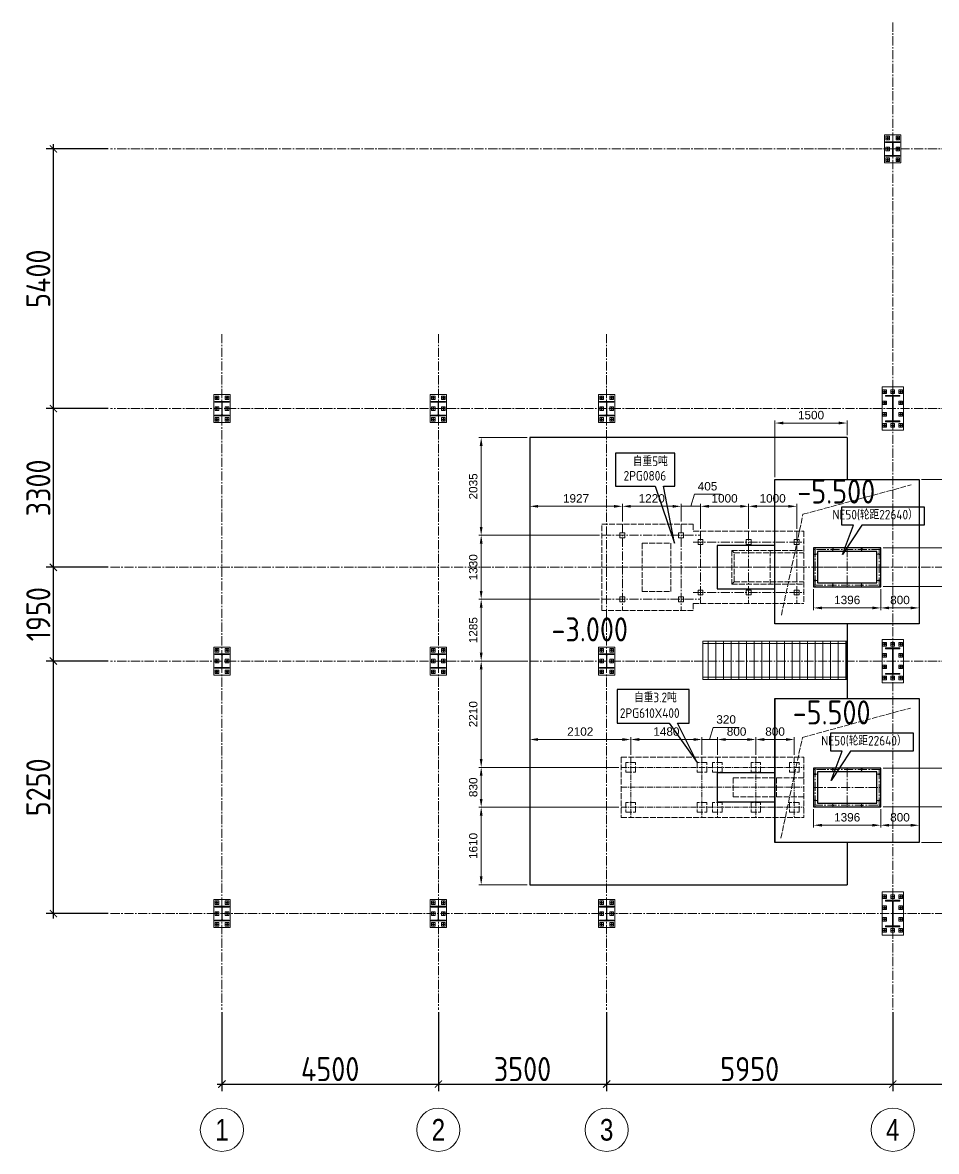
# Model space of a CAD drawing. Header units: millimetres. Extents: x 163705 to 1616509, y 81827 to 302547.
# Drawn here: x 453890 to 472895, y 241216 to 264690 of the extents above; entities that cross this region are included whole.
import ezdxf
from ezdxf.enums import TextEntityAlignment as Align

# ---------------------------------------------------------------- set-up
doc = ezdxf.new("R2010")
doc.units = ezdxf.units.MM
doc.header["$LTSCALE"] = 10
for name, pattern in [('ACAD_ISO02W100', [15, 12, -3]), ('CENTER2', [28.575, 19.05, -3.175, 3.175, -3.175]), ('点画线', [18, 12, -2, 2, -2])]:
    doc.linetypes.add(name, pattern=pattern)
for name, color, linetype, lineweight in [('1-中心线', 1, 'CENTER2', 0), ('1-护栏', 4, 'Continuous', 18), ('1-文本', 4, 'Continuous', 0), ('1-标注', 3, 'Continuous', 0), ('1-虚线', 8, 'ACAD_ISO02W100', 0), ('1-设备轮廓', 2, 'Continuous', 18), ('1-钢构', 6, 'Continuous', 0), ('中心线层', 1, '点画线', 18)]:
    doc.layers.add(name, color=color, linetype=linetype, lineweight=lineweight)
doc.styles.add('ARIAL', font='arial.ttf', dxfattribs={"width": 0.7})
doc.styles.add('HZ', font='gbenor.shx', dxfattribs={"bigfont": 'gbcbig.shx'})
doc.styles.get("Standard").update_dxf_attribs({"font": 'arial.ttf'})
doc.dimstyles.new('100$0', dxfattribs={"dimscale": 100, "dimtxt": 5, "dimasz": 1.5, "dimexe": 1.5, "dimexo": 0.5, "dimtad": 1, "dimdec": 0, "dimdsep": 46, "dimtxsty": 'HZ', "dimblk": 'ARCHTICK', "dimcen": 2.5, "dimdle": 1, "dimclrd": 256, "dimclre": 256, "dimadec": 0, "dimazin": 0, "dimtfac": 1, "dimtdec": 0, "dimtmove": 0, "dimatfit": 3, "dimfxl": 0, "dimarcsym": 0})
doc.dimstyles.new('AM_GB50$0', dxfattribs={"dimscale": 50, "dimtxt": 3.5, "dimasz": 3.5, "dimexe": 1, "dimexo": 1, "dimgap": 1.5, "dimtad": 1, "dimdsep": 46, "dimtxsty": 'Standard', "dimcen": 0, "dimclrd": 256, "dimclre": 256, "dimclrt": 2, "dimadec": 0, "dimazin": 2, "dimtp": 0.1, "dimtm": 0.1, "dimtfac": 0.71, "dimtdec": 3, "dimtmove": 0, "dimatfit": 3, "dimfxl": 0, "dimlwd": -1, "dimlwe": -1, "dimarcsym": 0})

# ---------------------------------------------------------------- blocks, each defined once
blk = doc.blocks.new('G$CFEC4C302')
for p, q in [((14, 800), (95, 800)), ((55, 760), (55, 840)), ((70, 707), (70, 725)), ((70, 725), (220, 725)), ((202, 707), (70, 707)), ((179, 800), (260, 800)), ((220, 760), (220, 840)), ((220, 728), (220, 172)), ((370, 725), (220, 725)), ((239, 707), (370, 707)), ((344, 800), (425, 800)), ((370, 707), (370, 725)), ((385, 760), (385, 840)), ((14, 570), (95, 570)), ((55, 530), (55, 610)), ((215, 206), (215, 694)), ((226, 206), (226, 694)), ((344, 570), (425, 570)), ((385, 530), (385, 610)), ((14, 330), (95, 330)), ((55, 290), (55, 370)), ((344, 330), (425, 330)), ((385, 290), (385, 370)), ((14, 100), (95, 100)), ((55, 60), (55, 140)), ((70, 175), (70, 193)), ((70, 193), (202, 193)), ((220, 175), (70, 175)), ((179, 100), (260, 100)), ((220, 175), (370, 175)), ((220, 60), (220, 140)), ((370, 193), (239, 193)), ((344, 100), (425, 100)), ((370, 175), (370, 193)), ((385, 60), (385, 140))]:
    blk.add_line(p, q)
for points in [[(0, 0), (0, 900), (440, 900), (440, 0)], [(17, 762), (17, 838), (92, 838), (92, 762)], [(182, 762), (182, 838), (257, 838), (257, 762)], [(347, 762), (347, 838), (422, 838), (422, 762)], [(17, 532), (17, 608), (92, 608), (92, 532)], [(347, 532), (347, 608), (422, 608), (422, 532)], [(17, 292), (17, 368), (92, 368), (92, 292)], [(347, 292), (347, 368), (422, 368), (422, 292)], [(17, 62), (17, 138), (92, 138), (92, 62)], [(182, 62), (182, 138), (257, 138), (257, 62)], [(347, 62), (347, 138), (422, 138), (422, 62)]]:
    blk.add_lwpolyline(points, close=True)
for centre in [(55, 800), (220, 800), (385, 800), (55, 570), (385, 570), (55, 330), (385, 330), (55, 100), (220, 100), (385, 100)]:
    blk.add_circle(centre, 18)
for centre, start, end in [((202, 694), 0, 90), ((239, 694), 90, 180), ((202, 206), 270, 0), ((239, 206), 180, 270)]:
    blk.add_arc(centre, 13, start, end)
blk.add_text('HC_SUPERPART', height=0.001).set_placement((220, 175))
blk = doc.blocks.new('_ArchTick')
at = {"const_width": 0.15}
blk.add_lwpolyline([(-0.5, -0.5), (0.5, 0.5)], dxfattribs=at)
blk = doc.blocks.new('*D951')
at = {"layer": '1-标注', "lineweight": -2, "transparency": 16777216}
for p, q in [((458037, 244113), (458037, 242466)), ((462537, 244113), (462537, 242466)), ((457937, 242616), (462637, 242616))]:
    blk.add_line(p, q, dxfattribs=at)
at = {"layer": 'Defpoints', "color": 0, "transparency": 16777216}
for p in [(458037, 244163), (462537, 244163), (462537, 242616)]:
    blk.add_point(p, dxfattribs=at)
at = {"layer": '1-标注', "lineweight": -2, "transparency": 16777216, "xscale": 150, "yscale": 150, "zscale": 150, "rotation": 180}
blk.add_blockref('_ArchTick', (458037, 242616), dxfattribs=at)
at = {"layer": '1-标注', "lineweight": -2, "transparency": 16777216, "xscale": 150, "yscale": 150, "zscale": 150}
blk.add_blockref('_ArchTick', (462537, 242616), dxfattribs=at)
at = {"layer": '1-标注', "color": 0, "transparency": 16777216, "insert": (460287, 242928), "char_height": 500, "attachment_point": 5, "style": 'HZ'}
blk.add_mtext('4500', dxfattribs=at)
blk = doc.blocks.new('*D952')
at = {"layer": '1-标注', "lineweight": -2, "transparency": 16777216}
for p, q in [((462537, 244113), (462537, 242466)), ((466037, 244113), (466037, 242466)), ((462437, 242616), (466137, 242616))]:
    blk.add_line(p, q, dxfattribs=at)
at = {"layer": 'Defpoints', "color": 0, "transparency": 16777216}
for p in [(462537, 244163), (466037, 244163), (466037, 242616)]:
    blk.add_point(p, dxfattribs=at)
at = {"layer": '1-标注', "lineweight": -2, "transparency": 16777216, "xscale": 150, "yscale": 150, "zscale": 150, "rotation": 180}
blk.add_blockref('_ArchTick', (462537, 242616), dxfattribs=at)
at = {"layer": '1-标注', "lineweight": -2, "transparency": 16777216, "xscale": 150, "yscale": 150, "zscale": 150}
blk.add_blockref('_ArchTick', (466037, 242616), dxfattribs=at)
at = {"layer": '1-标注', "color": 0, "transparency": 16777216, "insert": (464287, 242928), "char_height": 500, "attachment_point": 5, "style": 'HZ'}
blk.add_mtext('3500', dxfattribs=at)
blk = doc.blocks.new('*D953')
at = {"layer": '1-标注', "lineweight": -2, "transparency": 16777216}
for p, q in [((466037, 244113), (466037, 242466)), ((471987, 244113), (471987, 242466)), ((465937, 242616), (472087, 242616))]:
    blk.add_line(p, q, dxfattribs=at)
at = {"layer": 'Defpoints', "color": 0, "transparency": 16777216}
for p in [(466037, 244163), (471987, 244163), (471987, 242616)]:
    blk.add_point(p, dxfattribs=at)
at = {"layer": '1-标注', "lineweight": -2, "transparency": 16777216, "xscale": 150, "yscale": 150, "zscale": 150, "rotation": 180}
blk.add_blockref('_ArchTick', (466037, 242616), dxfattribs=at)
at = {"layer": '1-标注', "lineweight": -2, "transparency": 16777216, "xscale": 150, "yscale": 150, "zscale": 150}
blk.add_blockref('_ArchTick', (471987, 242616), dxfattribs=at)
at = {"layer": '1-标注', "color": 0, "transparency": 16777216, "insert": (469012, 242928), "char_height": 500, "attachment_point": 5, "style": 'HZ'}
blk.add_mtext('5950', dxfattribs=at)
blk = doc.blocks.new('*D954')
at = {"layer": '1-标注', "lineweight": -2, "transparency": 16777216}
for p, q in [((471987, 244113), (471987, 242466)), ((478837, 244113), (478837, 242466)), ((471887, 242616), (478937, 242616))]:
    blk.add_line(p, q, dxfattribs=at)
at = {"layer": 'Defpoints', "color": 0, "transparency": 16777216}
for p in [(471987, 244163), (478837, 244163), (478837, 242616)]:
    blk.add_point(p, dxfattribs=at)
at = {"layer": '1-标注', "lineweight": -2, "transparency": 16777216, "xscale": 150, "yscale": 150, "zscale": 150, "rotation": 180}
blk.add_blockref('_ArchTick', (471987, 242616), dxfattribs=at)
at = {"layer": '1-标注', "lineweight": -2, "transparency": 16777216, "xscale": 150, "yscale": 150, "zscale": 150}
blk.add_blockref('_ArchTick', (478837, 242616), dxfattribs=at)
at = {"layer": '1-标注', "color": 0, "transparency": 16777216, "insert": (475412, 242928), "char_height": 500, "attachment_point": 5, "style": 'HZ'}
blk.add_mtext('6850', dxfattribs=at)
blk = doc.blocks.new('*D965')
at = {"layer": '1-标注', "lineweight": -2, "transparency": 16777216}
for p, q in [((455671, 251413), (454381, 251413)), ((454531, 246063), (454531, 251513)), ((455671, 246163), (454381, 246163))]:
    blk.add_line(p, q, dxfattribs=at)
at = {"layer": 'Defpoints', "color": 0, "transparency": 16777216}
for p in [(454531, 251413), (455721, 251413), (455721, 246163)]:
    blk.add_point(p, dxfattribs=at)
at = {"layer": '1-标注', "lineweight": -2, "transparency": 16777216, "xscale": 150, "yscale": 150, "zscale": 150}
for p, rotation in [((454531, 251413), 90), ((454531, 246163), 270)]:
    blk.add_blockref('_ArchTick', p, dxfattribs=dict(at, rotation=rotation))
at = {"layer": '1-标注', "color": 0, "transparency": 16777216, "insert": (454218, 248788), "char_height": 500, "attachment_point": 5, "rotation": 90, "style": 'HZ'}
blk.add_mtext('5250', dxfattribs=at)
blk = doc.blocks.new('*D966')
at = {"layer": '1-标注', "lineweight": -2, "transparency": 16777216}
for p, q in [((455671, 253363), (454381, 253363)), ((454531, 251313), (454531, 253463)), ((455671, 251413), (454381, 251413))]:
    blk.add_line(p, q, dxfattribs=at)
at = {"layer": 'Defpoints', "color": 0, "transparency": 16777216}
for p in [(454531, 253363), (455721, 253363), (455721, 251413)]:
    blk.add_point(p, dxfattribs=at)
at = {"layer": '1-标注', "lineweight": -2, "transparency": 16777216, "xscale": 150, "yscale": 150, "zscale": 150}
for p, rotation in [((454531, 253363), 90), ((454531, 251413), 270)]:
    blk.add_blockref('_ArchTick', p, dxfattribs=dict(at, rotation=rotation))
at = {"layer": '1-标注', "color": 0, "transparency": 16777216, "insert": (454218, 252388), "char_height": 500, "attachment_point": 5, "rotation": 90, "style": 'HZ'}
blk.add_mtext('1950', dxfattribs=at)
blk = doc.blocks.new('*D967')
at = {"layer": '1-标注', "lineweight": -2, "transparency": 16777216}
for p, q in [((455671, 262063), (454381, 262063)), ((454531, 256563), (454531, 262163)), ((455671, 256663), (454381, 256663))]:
    blk.add_line(p, q, dxfattribs=at)
at = {"layer": 'Defpoints', "color": 0, "transparency": 16777216}
for p in [(454531, 262063), (455721, 262063), (455721, 256663)]:
    blk.add_point(p, dxfattribs=at)
at = {"layer": '1-标注', "lineweight": -2, "transparency": 16777216, "xscale": 150, "yscale": 150, "zscale": 150}
for p, rotation in [((454531, 262063), 90), ((454531, 256663), 270)]:
    blk.add_blockref('_ArchTick', p, dxfattribs=dict(at, rotation=rotation))
at = {"layer": '1-标注', "color": 0, "transparency": 16777216, "insert": (454218, 259363), "char_height": 500, "attachment_point": 5, "rotation": 90, "style": 'HZ'}
blk.add_mtext('5400', dxfattribs=at)
blk = doc.blocks.new('*D950')
at = {"layer": '1-标注', "lineweight": -2, "transparency": 16777216}
for p, q in [((455671, 256663), (454381, 256663)), ((454531, 253263), (454531, 256763)), ((455671, 253363), (454381, 253363))]:
    blk.add_line(p, q, dxfattribs=at)
at = {"layer": 'Defpoints', "color": 0, "transparency": 16777216}
for p in [(454531, 256663), (455721, 256663), (455721, 253363)]:
    blk.add_point(p, dxfattribs=at)
at = {"layer": '1-标注', "lineweight": -2, "transparency": 16777216, "xscale": 150, "yscale": 150, "zscale": 150}
for p, rotation in [((454531, 256663), 90), ((454531, 253363), 270)]:
    blk.add_blockref('_ArchTick', p, dxfattribs=dict(at, rotation=rotation))
at = {"layer": '1-标注', "color": 0, "transparency": 16777216, "insert": (454218, 255013), "char_height": 500, "attachment_point": 5, "rotation": 90, "style": 'HZ'}
blk.add_mtext('3300', dxfattribs=at)
blk = doc.blocks.new('G$CCDFBE48F')
for p, q in [((24, 515), (106, 515)), ((65, 474), (65, 556)), ((235, 515), (316, 515)), ((275, 474), (275, 556)), ((20, 425), (20, 440)), ((20, 440), (170, 440)), ((152, 425), (20, 425)), ((24, 290), (106, 290)), ((65, 250), (65, 330)), ((165, 168), (165, 412)), ((170, 443), (170, 137)), ((320, 440), (170, 440)), ((175, 168), (175, 412)), ((188, 425), (320, 425)), ((235, 290), (316, 290)), ((275, 250), (275, 330)), ((320, 425), (320, 440)), ((20, 140), (20, 155)), ((20, 155), (152, 155)), ((170, 140), (20, 140)), ((24, 65), (106, 65)), ((65, 24), (65, 106)), ((170, 140), (320, 140)), ((320, 155), (188, 155)), ((235, 65), (316, 65)), ((275, 24), (275, 106)), ((320, 140), (320, 155))]:
    blk.add_line(p, q)
for points in [[(0, 0), (0, 580), (340, 580), (340, 0)], [(28, 478), (28, 552), (102, 552), (102, 478)], [(238, 478), (238, 552), (313, 552), (313, 478)], [(28, 252), (28, 328), (102, 328), (102, 252)], [(238, 252), (238, 328), (313, 328), (313, 252)], [(28, 28), (28, 102), (102, 102), (102, 28)], [(238, 28), (238, 102), (313, 102), (313, 28)]]:
    blk.add_lwpolyline(points, close=True)
for centre in [(65, 515), (275, 515), (65, 290), (275, 290), (65, 65), (275, 65)]:
    blk.add_circle(centre, 18)
for centre, start, end in [((152, 412), 0, 90), ((188, 412), 90, 180), ((152, 168), 270, 0), ((188, 168), 180, 270)]:
    blk.add_arc(centre, 13, start, end)
blk.add_text('HC_SUPERPART', height=0.001).set_placement((170, 140))
blk = doc.blocks.new('*D974')
at = {"layer": '1-标注', "linetype": 'ByBlock', "transparency": 16777216}
for p, q in [((472587, 255188), (473519, 255188)), ((473469, 255013), (473469, 253941)), ((471785, 253766), (473519, 253766))]:
    blk.add_line(p, q, dxfattribs=at)
at = {"layer": '1-标注', "transparency": 16777216}
for points in [[(473439, 255013), (473498, 255013), (473469, 255188)], [(473439, 253941), (473498, 253941), (473469, 253766)]]:
    blk.add_solid(points, dxfattribs=at)
at = {"layer": 'Defpoints', "color": 0, "transparency": 16777216}
for p in [(472537, 255188), (471735, 253766), (473469, 253766)]:
    blk.add_point(p, dxfattribs=at)
at = {"layer": '1-标注', "color": 2, "transparency": 16777216, "insert": (473306, 254477), "char_height": 175, "attachment_point": 5, "rotation": 90}
blk.add_mtext('1422', dxfattribs=at)
blk = doc.blocks.new('*D975')
at = {"layer": '1-标注', "linetype": 'ByBlock', "transparency": 16777216}
for p, q in [((471737, 252910), (471737, 252468)), ((472537, 252912), (472537, 252468)), ((471912, 252518), (472362, 252518))]:
    blk.add_line(p, q, dxfattribs=at)
at = {"layer": '1-标注', "transparency": 16777216}
for points in [[(471912, 252547), (471912, 252489), (471737, 252518)], [(472362, 252547), (472362, 252489), (472537, 252518)]]:
    blk.add_solid(points, dxfattribs=at)
at = {"layer": 'Defpoints', "color": 0, "transparency": 16777216}
for p in [(471737, 252960), (472537, 252962), (472537, 252518)]:
    blk.add_point(p, dxfattribs=at)
at = {"layer": '1-标注', "color": 2, "transparency": 16777216, "insert": (472137, 252682), "char_height": 175, "attachment_point": 5}
blk.add_mtext('800', dxfattribs=at)
blk = doc.blocks.new('*D976')
at = {"layer": '1-标注', "linetype": 'ByBlock', "transparency": 16777216}
for p, q in [((469537, 255238), (469537, 256412)), ((469712, 256362), (470862, 256362)), ((471037, 256113), (471037, 256412))]:
    blk.add_line(p, q, dxfattribs=at)
at = {"layer": '1-标注', "transparency": 16777216}
for points in [[(469712, 256392), (469712, 256333), (469537, 256362)], [(470862, 256392), (470862, 256333), (471037, 256362)]]:
    blk.add_solid(points, dxfattribs=at)
at = {"layer": 'Defpoints', "color": 0, "transparency": 16777216}
for p in [(471037, 256362), (471037, 256063), (469537, 255188)]:
    blk.add_point(p, dxfattribs=at)
at = {"layer": '1-标注', "color": 2, "transparency": 16777216, "insert": (470287, 256527), "char_height": 175, "attachment_point": 5}
blk.add_mtext('1500', dxfattribs=at)
blk = doc.blocks.new('*D977')
at = {"layer": '1-标注', "linetype": 'ByBlock', "transparency": 16777216}
for p, q in [((464387, 256063), (463378, 256063)), ((463428, 255888), (463428, 254203)), ((465889, 254028), (463378, 254028))]:
    blk.add_line(p, q, dxfattribs=at)
at = {"layer": '1-标注', "transparency": 16777216}
for points in [[(463398, 255888), (463457, 255888), (463428, 256063)], [(463398, 254203), (463457, 254203), (463428, 254028)]]:
    blk.add_solid(points, dxfattribs=at)
at = {"layer": 'Defpoints', "color": 0, "transparency": 16777216}
for p in [(464437, 256063), (463428, 254028), (465939, 254028)]:
    blk.add_point(p, dxfattribs=at)
at = {"layer": '1-标注', "color": 2, "transparency": 16777216, "insert": (463263, 255045), "char_height": 175, "attachment_point": 5, "rotation": 90}
blk.add_mtext('2035', dxfattribs=at)
blk = doc.blocks.new('*D968')
at = {"layer": '1-标注', "linetype": 'ByBlock', "transparency": 16777216}
for p, q in [((471737, 248333), (471737, 247949)), ((472537, 248335), (472537, 247949)), ((471912, 247999), (472362, 247999))]:
    blk.add_line(p, q, dxfattribs=at)
at = {"layer": '1-标注', "transparency": 16777216}
for points in [[(471912, 248028), (471912, 247970), (471737, 247999)], [(472362, 248028), (472362, 247970), (472537, 247999)]]:
    blk.add_solid(points, dxfattribs=at)
at = {"layer": 'Defpoints', "color": 0, "transparency": 16777216}
for p in [(471737, 248383), (472537, 248385), (472537, 247999)]:
    blk.add_point(p, dxfattribs=at)
at = {"layer": '1-标注', "color": 2, "transparency": 16777216, "insert": (472137, 248163), "char_height": 175, "attachment_point": 5}
blk.add_mtext('800', dxfattribs=at)
blk = doc.blocks.new('*D973')
at = {"layer": '1-标注', "linetype": 'ByBlock', "transparency": 16777216}
for p, q in [((471787, 248383), (473519, 248383)), ((473469, 248208), (473469, 247813)), ((472587, 247638), (473519, 247638))]:
    blk.add_line(p, q, dxfattribs=at)
at = {"layer": '1-标注', "transparency": 16777216}
for points in [[(473439, 248208), (473498, 248208), (473469, 248383)], [(473439, 247813), (473498, 247813), (473469, 247638)]]:
    blk.add_solid(points, dxfattribs=at)
at = {"layer": 'Defpoints', "color": 0, "transparency": 16777216}
for p in [(471737, 248383), (472537, 247638), (473469, 247638)]:
    blk.add_point(p, dxfattribs=at)
at = {"layer": '1-标注', "color": 2, "transparency": 16777216, "insert": (473305, 248010), "char_height": 175, "attachment_point": 5, "rotation": 90}
blk.add_mtext('745', dxfattribs=at)
blk = doc.blocks.new('*U487')
at = {"layer": '1-护栏'}
h = blk.add_hatch(dxfattribs=at)
h.set_pattern_fill('ANSI31', color=256, scale=50, angle=315)
h.set_pattern_definition([(0, (-900, 161.77), (4e-14, 158.75), [])])
h.paths.add_polyline_path([(800, 0), (0, 0), (0, 3000), (800, 3000)])
for p, q in [((50, 3000), (50, 0)), ((750, 3000), (750, 0))]:
    blk.add_line(p, q, dxfattribs=at)
at = {"layer": '1-钢构'}
blk.add_lwpolyline([(800, 0), (0, 0), (0, 3000), (800, 3000)], close=True, dxfattribs=at)
blk = doc.blocks.new('2PG800X600基础图')
for p, q in [((0, 0), (0, 1800)), ((0, 1800), (1900, 1800)), ((1900, 1800), (1900, 1650)), ((1900, 1650), (4200, 1650)), ((4200, 1650), (4200, 150)), ((835, 1400), (835, 400)), ((835, 1400), (1435, 1400)), ((1435, 1400), (1435, 400)), ((2700, 1250), (2700, 550)), ((2700, 1250), (4200, 1250)), ((2700, 1250), (2750, 1200)), ((2750, 1200), (4200, 1200)), ((2750, 600), (2750, 1200)), ((3500, 1250), (3500, 550)), ((2700, 550), (2750, 600)), ((2700, 550), (4200, 550)), ((2750, 600), (4200, 600)), ((835, 400), (1435, 400)), ((1900, 0), (0, 0)), ((1900, 150), (1900, 0)), ((1900, 150), (4200, 150))]:
    blk.add_line(p, q)
for points in [[(375, 1515), (475, 1515), (475, 1615), (375, 1615)], [(1595, 1515), (1695, 1515), (1695, 1615), (1595, 1615)], [(2000, 1375), (2100, 1375), (2100, 1475), (2000, 1475)], [(3000, 1375), (3100, 1375), (3100, 1475), (3000, 1475)], [(4000, 1375), (4100, 1375), (4100, 1475), (4000, 1475)], [(375, 185), (475, 185), (475, 285), (375, 285)], [(1595, 185), (1695, 185), (1695, 285), (1595, 285)], [(2000, 325), (2100, 325), (2100, 425), (2000, 425)], [(3000, 325), (3100, 325), (3100, 425), (3000, 425)], [(4000, 325), (4100, 325), (4100, 425), (4000, 425)]]:
    blk.add_lwpolyline(points, close=True)
at = {"layer": '1-中心线'}
for p, q in [((425, 1800), (425, 0)), ((1645, 1800), (1645, 0)), ((2050, 1650), (2050, 150)), ((3050, 1650), (3050, 150)), ((4050, 1650), (4050, 150)), ((0, 1565), (2050, 1565)), ((1900, 1425), (4200, 1425)), ((0, 900), (4200, 900)), ((0, 235), (2050, 235)), ((1900, 375), (4200, 375))]:
    blk.add_line(p, q, dxfattribs=at)
blk = doc.blocks.new('2PG610X400基础图')
for p, q in [((0, 1250), (3800, 1250)), ((0, 1250), (0, 0)), ((3800, 1250), (3800, 0)), ((0, 0), (3800, 0))]:
    blk.add_line(p, q)
at = {"color": 7}
for p, q in [((2330, 825), (2330, 425)), ((2330, 825), (3800, 825)), ((3230, 825), (3230, 425)), ((2330, 425), (3800, 425))]:
    blk.add_line(p, q, dxfattribs=at)
for points in [[(100, 940), (300, 940), (300, 1140), (100, 1140)], [(1580, 940), (1780, 940), (1780, 1140), (1580, 1140)], [(1900, 940), (2100, 940), (2100, 1140), (1900, 1140)], [(2700, 940), (2900, 940), (2900, 1140), (2700, 1140)], [(3500, 940), (3700, 940), (3700, 1140), (3500, 1140)], [(100, 110), (300, 110), (300, 310), (100, 310)], [(1580, 110), (1780, 110), (1780, 310), (1580, 310)], [(1900, 110), (2100, 110), (2100, 310), (1900, 310)], [(2700, 110), (2900, 110), (2900, 310), (2700, 310)], [(3500, 110), (3700, 110), (3700, 310), (3500, 310)]]:
    blk.add_lwpolyline(points, close=True)
at = {"layer": '中心线层'}
for p, q in [((200, 1250), (200, 0)), ((1680, 1250), (1680, 0)), ((2000, 1250), (2000, 0)), ((2800, 1250), (2800, 0)), ((3600, 1250), (3600, 0)), ((0, 1040), (3800, 1040)), ((0, 625), (3800, 625)), ((0, 210), (3800, 210))]:
    blk.add_line(p, q, dxfattribs=at)
blk = doc.blocks.new('*D1031')
at = {"layer": '1-标注', "linetype": 'ByBlock', "transparency": 16777216}
for p, q in [((465889, 254028), (463378, 254028)), ((463428, 253853), (463428, 252873)), ((465889, 252698), (463378, 252698))]:
    blk.add_line(p, q, dxfattribs=at)
at = {"layer": '1-标注', "transparency": 16777216}
for points in [[(463398, 253853), (463457, 253853), (463428, 254028)], [(463398, 252873), (463457, 252873), (463428, 252698)]]:
    blk.add_solid(points, dxfattribs=at)
at = {"layer": 'Defpoints', "color": 0, "transparency": 16777216}
for p in [(465939, 254028), (463428, 252698), (465939, 252698)]:
    blk.add_point(p, dxfattribs=at)
at = {"layer": '1-标注', "color": 2, "transparency": 16777216, "insert": (463263, 253363), "char_height": 175, "attachment_point": 5, "rotation": 90}
blk.add_mtext('1330', dxfattribs=at)
blk = doc.blocks.new('*D1032')
at = {"layer": '1-标注', "linetype": 'ByBlock', "transparency": 16777216}
for p, q in [((465889, 252698), (463378, 252698)), ((463428, 252523), (463428, 251588)), ((464387, 251413), (463378, 251413))]:
    blk.add_line(p, q, dxfattribs=at)
at = {"layer": '1-标注', "transparency": 16777216}
for points in [[(463398, 252523), (463457, 252523), (463428, 252698)], [(463398, 251588), (463457, 251588), (463428, 251413)]]:
    blk.add_solid(points, dxfattribs=at)
at = {"layer": 'Defpoints', "color": 0, "transparency": 16777216}
for p in [(465939, 252698), (463428, 251413), (464437, 251413)]:
    blk.add_point(p, dxfattribs=at)
at = {"layer": '1-标注', "color": 2, "transparency": 16777216, "insert": (463263, 252055), "char_height": 175, "attachment_point": 5, "rotation": 90}
blk.add_mtext('1285', dxfattribs=at)
blk = doc.blocks.new('*D1033')
at = {"layer": '1-标注', "linetype": 'ByBlock', "transparency": 16777216}
for p, q in [((464387, 251413), (463378, 251413)), ((463428, 251238), (463428, 249378)), ((466289, 249203), (463378, 249203))]:
    blk.add_line(p, q, dxfattribs=at)
at = {"layer": '1-标注', "transparency": 16777216}
for points in [[(463398, 251238), (463457, 251238), (463428, 251413)], [(463398, 249378), (463457, 249378), (463428, 249203)]]:
    blk.add_solid(points, dxfattribs=at)
at = {"layer": 'Defpoints', "color": 0, "transparency": 16777216}
for p in [(464437, 251413), (463428, 249203), (466339, 249203)]:
    blk.add_point(p, dxfattribs=at)
at = {"layer": '1-标注', "color": 2, "transparency": 16777216, "insert": (463263, 250308), "char_height": 175, "attachment_point": 5, "rotation": 90}
blk.add_mtext('2210', dxfattribs=at)
blk = doc.blocks.new('*D1034')
at = {"layer": '1-标注', "linetype": 'ByBlock', "transparency": 16777216}
for p, q in [((466289, 249203), (463378, 249203)), ((463428, 249028), (463428, 248548)), ((466289, 248373), (463378, 248373))]:
    blk.add_line(p, q, dxfattribs=at)
at = {"layer": '1-标注', "transparency": 16777216}
for points in [[(463398, 249028), (463457, 249028), (463428, 249203)], [(463398, 248548), (463457, 248548), (463428, 248373)]]:
    blk.add_solid(points, dxfattribs=at)
at = {"layer": 'Defpoints', "color": 0, "transparency": 16777216}
for p in [(466339, 249203), (463428, 248373), (466339, 248373)]:
    blk.add_point(p, dxfattribs=at)
at = {"layer": '1-标注', "color": 2, "transparency": 16777216, "insert": (463263, 248788), "char_height": 175, "attachment_point": 5, "rotation": 90}
blk.add_mtext('830', dxfattribs=at)
blk = doc.blocks.new('*D1035')
at = {"layer": '1-标注', "linetype": 'ByBlock', "transparency": 16777216}
for p, q in [((466289, 248373), (463378, 248373)), ((463428, 248198), (463428, 246938)), ((464387, 246763), (463378, 246763))]:
    blk.add_line(p, q, dxfattribs=at)
at = {"layer": '1-标注', "transparency": 16777216}
for points in [[(463398, 248198), (463457, 248198), (463428, 248373)], [(463398, 246938), (463457, 246938), (463428, 246763)]]:
    blk.add_solid(points, dxfattribs=at)
at = {"layer": 'Defpoints', "color": 0, "transparency": 16777216}
for p in [(466339, 248373), (463428, 246763), (464437, 246763)]:
    blk.add_point(p, dxfattribs=at)
at = {"layer": '1-标注', "color": 2, "transparency": 16777216, "insert": (463263, 247568), "char_height": 175, "attachment_point": 5, "rotation": 90}
blk.add_mtext('1610', dxfattribs=at)
blk = doc.blocks.new('*D1036')
at = {"layer": '1-标注', "linetype": 'ByBlock', "transparency": 16777216}
for p, q in [((464437, 254313), (464437, 254681)), ((466189, 254631), (464612, 254631)), ((466364, 254313), (466364, 254681))]:
    blk.add_line(p, q, dxfattribs=at)
at = {"layer": '1-标注', "transparency": 16777216}
for points in [[(464612, 254660), (464612, 254602), (464437, 254631)], [(466189, 254660), (466189, 254602), (466364, 254631)]]:
    blk.add_solid(points, dxfattribs=at)
at = {"layer": 'Defpoints', "color": 0, "transparency": 16777216}
for p in [(464437, 254631), (464437, 254263), (466364, 254263)]:
    blk.add_point(p, dxfattribs=at)
at = {"layer": '1-标注', "color": 2, "transparency": 16777216, "insert": (465400, 254795), "char_height": 175, "attachment_point": 5}
blk.add_mtext('1927', dxfattribs=at)
blk = doc.blocks.new('*D1037')
at = {"layer": '1-标注', "linetype": 'ByBlock', "transparency": 16777216}
for p, q in [((466364, 254313), (466364, 254681)), ((466539, 254631), (467409, 254631)), ((467584, 254313), (467584, 254681))]:
    blk.add_line(p, q, dxfattribs=at)
at = {"layer": '1-标注', "transparency": 16777216}
for points in [[(466539, 254660), (466539, 254602), (466364, 254631)], [(467409, 254660), (467409, 254602), (467584, 254631)]]:
    blk.add_solid(points, dxfattribs=at)
at = {"layer": 'Defpoints', "color": 0, "transparency": 16777216}
for p in [(467584, 254631), (466364, 254263), (467584, 254263)]:
    blk.add_point(p, dxfattribs=at)
at = {"layer": '1-标注', "color": 2, "transparency": 16777216, "insert": (466974, 254795), "char_height": 175, "attachment_point": 5}
blk.add_mtext('1220', dxfattribs=at)
blk = doc.blocks.new('*D1038')
at = {"layer": '1-标注', "linetype": 'ByBlock', "transparency": 16777216}
for p, q in [((467786, 254631), (467862, 254883)), ((467862, 254883), (468407, 254883)), ((467409, 254631), (467234, 254631)), ((467584, 254313), (467584, 254681)), ((467584, 254631), (467989, 254631)), ((467584, 254631), (467989, 254631)), ((467989, 254163), (467989, 254681)), ((468164, 254631), (468339, 254631))]:
    blk.add_line(p, q, dxfattribs=at)
at = {"layer": '1-标注', "transparency": 16777216}
for points in [[(467409, 254660), (467409, 254602), (467584, 254631)], [(468164, 254660), (468164, 254602), (467989, 254631)]]:
    blk.add_solid(points, dxfattribs=at)
at = {"layer": 'Defpoints', "color": 0, "transparency": 16777216}
for p in [(467989, 254631), (467584, 254263), (467989, 254113)]:
    blk.add_point(p, dxfattribs=at)
at = {"layer": '1-标注', "color": 2, "transparency": 16777216, "insert": (468135, 255047), "char_height": 175, "attachment_point": 5}
blk.add_mtext('405', dxfattribs=at)
blk = doc.blocks.new('*D1039')
at = {"layer": '1-标注', "linetype": 'ByBlock', "transparency": 16777216}
for p, q in [((467989, 254163), (467989, 254681)), ((468164, 254631), (468814, 254631)), ((468989, 254163), (468989, 254681))]:
    blk.add_line(p, q, dxfattribs=at)
at = {"layer": '1-标注', "transparency": 16777216}
for points in [[(468164, 254660), (468164, 254602), (467989, 254631)], [(468814, 254660), (468814, 254602), (468989, 254631)]]:
    blk.add_solid(points, dxfattribs=at)
at = {"layer": 'Defpoints', "color": 0, "transparency": 16777216}
for p in [(468989, 254631), (467989, 254113), (468989, 254113)]:
    blk.add_point(p, dxfattribs=at)
at = {"layer": '1-标注', "color": 2, "transparency": 16777216, "insert": (468489, 254795), "char_height": 175, "attachment_point": 5}
blk.add_mtext('1000', dxfattribs=at)
blk = doc.blocks.new('*D1040')
at = {"layer": '1-标注', "linetype": 'ByBlock', "transparency": 16777216}
for p, q in [((468989, 254163), (468989, 254681)), ((469164, 254631), (469814, 254631)), ((469989, 254163), (469989, 254681))]:
    blk.add_line(p, q, dxfattribs=at)
at = {"layer": '1-标注', "transparency": 16777216}
for points in [[(469164, 254660), (469164, 254602), (468989, 254631)], [(469814, 254660), (469814, 254602), (469989, 254631)]]:
    blk.add_solid(points, dxfattribs=at)
at = {"layer": 'Defpoints', "color": 0, "transparency": 16777216}
for p in [(469989, 254631), (468989, 254113), (469989, 254113)]:
    blk.add_point(p, dxfattribs=at)
at = {"layer": '1-标注', "color": 2, "transparency": 16777216, "insert": (469489, 254795), "char_height": 175, "attachment_point": 5}
blk.add_mtext('1000', dxfattribs=at)
blk = doc.blocks.new('*D1041')
at = {"layer": '1-标注', "linetype": 'ByBlock', "transparency": 16777216}
for p, q in [((464437, 249463), (464437, 249832)), ((466364, 249782), (464612, 249782)), ((466539, 249463), (466539, 249832))]:
    blk.add_line(p, q, dxfattribs=at)
at = {"layer": '1-标注', "transparency": 16777216}
for points in [[(464612, 249811), (464612, 249752), (464437, 249782)], [(466364, 249811), (466364, 249752), (466539, 249782)]]:
    blk.add_solid(points, dxfattribs=at)
at = {"layer": 'Defpoints', "color": 0, "transparency": 16777216}
for p in [(464437, 249782), (464437, 249413), (466539, 249413)]:
    blk.add_point(p, dxfattribs=at)
at = {"layer": '1-标注', "color": 2, "transparency": 16777216, "insert": (465488, 249946), "char_height": 175, "attachment_point": 5}
blk.add_mtext('2102', dxfattribs=at)
blk = doc.blocks.new('*D1042')
at = {"layer": '1-标注', "linetype": 'ByBlock', "transparency": 16777216}
for p, q in [((466539, 249463), (466539, 249832)), ((466714, 249782), (467844, 249782)), ((468019, 249463), (468019, 249832))]:
    blk.add_line(p, q, dxfattribs=at)
at = {"layer": '1-标注', "transparency": 16777216}
for points in [[(466714, 249811), (466714, 249752), (466539, 249782)], [(467844, 249811), (467844, 249752), (468019, 249782)]]:
    blk.add_solid(points, dxfattribs=at)
at = {"layer": 'Defpoints', "color": 0, "transparency": 16777216}
for p in [(468019, 249782), (466539, 249413), (468019, 249413)]:
    blk.add_point(p, dxfattribs=at)
at = {"layer": '1-标注', "color": 2, "transparency": 16777216, "insert": (467279, 249946), "char_height": 175, "attachment_point": 5}
blk.add_mtext('1480', dxfattribs=at)
blk = doc.blocks.new('*D1043')
at = {"layer": '1-标注', "linetype": 'ByBlock', "transparency": 16777216}
for p, q in [((468179, 249782), (468255, 250033)), ((468255, 250033), (468790, 250033)), ((467844, 249782), (467669, 249782)), ((468019, 249463), (468019, 249832)), ((468019, 249782), (468339, 249782)), ((468019, 249782), (468339, 249782)), ((468339, 249463), (468339, 249832)), ((468514, 249782), (468689, 249782))]:
    blk.add_line(p, q, dxfattribs=at)
at = {"layer": '1-标注', "transparency": 16777216}
for points in [[(467844, 249811), (467844, 249752), (468019, 249782)], [(468514, 249811), (468514, 249752), (468339, 249782)]]:
    blk.add_solid(points, dxfattribs=at)
at = {"layer": 'Defpoints', "color": 0, "transparency": 16777216}
for p in [(468339, 249782), (468019, 249413), (468339, 249413)]:
    blk.add_point(p, dxfattribs=at)
at = {"layer": '1-标注', "color": 2, "transparency": 16777216, "insert": (468522, 250198), "char_height": 175, "attachment_point": 5}
blk.add_mtext('320', dxfattribs=at)
blk = doc.blocks.new('*D1044')
at = {"layer": '1-标注', "linetype": 'ByBlock', "transparency": 16777216}
for p, q in [((468339, 249463), (468339, 249832)), ((468514, 249782), (468964, 249782)), ((469139, 249463), (469139, 249832))]:
    blk.add_line(p, q, dxfattribs=at)
at = {"layer": '1-标注', "transparency": 16777216}
for points in [[(468514, 249811), (468514, 249752), (468339, 249782)], [(468964, 249811), (468964, 249752), (469139, 249782)]]:
    blk.add_solid(points, dxfattribs=at)
at = {"layer": 'Defpoints', "color": 0, "transparency": 16777216}
for p in [(469139, 249782), (468339, 249413), (469139, 249413)]:
    blk.add_point(p, dxfattribs=at)
at = {"layer": '1-标注', "color": 2, "transparency": 16777216, "insert": (468739, 249946), "char_height": 175, "attachment_point": 5}
blk.add_mtext('800', dxfattribs=at)
blk = doc.blocks.new('*D1045')
at = {"layer": '1-标注', "linetype": 'ByBlock', "transparency": 16777216}
for p, q in [((469139, 249463), (469139, 249832)), ((469314, 249782), (469764, 249782)), ((469939, 249463), (469939, 249832))]:
    blk.add_line(p, q, dxfattribs=at)
at = {"layer": '1-标注', "transparency": 16777216}
for points in [[(469314, 249811), (469314, 249752), (469139, 249782)], [(469764, 249811), (469764, 249752), (469939, 249782)]]:
    blk.add_solid(points, dxfattribs=at)
at = {"layer": 'Defpoints', "color": 0, "transparency": 16777216}
for p in [(469939, 249782), (469139, 249413), (469939, 249413)]:
    blk.add_point(p, dxfattribs=at)
at = {"layer": '1-标注', "color": 2, "transparency": 16777216, "insert": (469539, 249946), "char_height": 175, "attachment_point": 5}
blk.add_mtext('800', dxfattribs=at)
blk = doc.blocks.new('NE50基础图')
for p, q in [((1396, 806), (0, 806)), ((0, 806), (0, 0)), ((1396, 0), (1396, 806)), ((0, 0), (1396, 0))]:
    blk.add_line(p, q)
blk.add_lwpolyline([(78, 78), (1318, 78), (1318, 728), (78, 728)], close=True)
for centre in [(398, 775), (998, 775), (31, 678), (1365, 678), (31, 128), (398, 31), (998, 31), (1365, 128)]:
    blk.add_circle(centre, 12)
at = {"layer": '1-中心线'}
for p, q in [((1396, 775), (0, 775)), ((31, 806), (31, 0)), ((398, 806), (398, 728)), ((698, 806), (698, 0)), ((998, 806), (998, 728)), ((1365, 0), (1365, 806)), ((0, 678), (78, 678)), ((1318, 678), (1396, 678)), ((0, 403), (1396, 403)), ((0, 128), (78, 128)), ((0, 31), (1396, 31)), ((398, 78), (398, 0)), ((998, 78), (998, 0)), ((1318, 128), (1396, 128))]:
    blk.add_line(p, q, dxfattribs=at)
blk = doc.blocks.new('*D1078')
at = {"layer": '1-标注', "linetype": 'ByBlock', "transparency": 16777216}
for p, q in [((471785, 253766), (473519, 253766)), ((473469, 253591), (473469, 253135)), ((471787, 252960), (473519, 252960))]:
    blk.add_line(p, q, dxfattribs=at)
at = {"layer": '1-标注', "transparency": 16777216}
for points in [[(473439, 253591), (473498, 253591), (473469, 253766)], [(473439, 253135), (473498, 253135), (473469, 252960)]]:
    blk.add_solid(points, dxfattribs=at)
at = {"layer": 'Defpoints', "color": 0, "transparency": 16777216}
for p in [(471735, 253766), (471737, 252960), (473469, 252960)]:
    blk.add_point(p, dxfattribs=at)
at = {"layer": '1-标注', "color": 2, "transparency": 16777216, "insert": (473304, 253363), "char_height": 175, "attachment_point": 5, "rotation": 90}
blk.add_mtext('806', dxfattribs=at)
blk = doc.blocks.new('*D1079')
at = {"layer": '1-标注', "linetype": 'ByBlock', "transparency": 16777216}
for p, q in [((470341, 252910), (470341, 252468)), ((471737, 252910), (471737, 252468)), ((471562, 252518), (470516, 252518))]:
    blk.add_line(p, q, dxfattribs=at)
at = {"layer": '1-标注', "transparency": 16777216}
for points in [[(470516, 252547), (470516, 252489), (470341, 252518)], [(471562, 252547), (471562, 252489), (471737, 252518)]]:
    blk.add_solid(points, dxfattribs=at)
at = {"layer": 'Defpoints', "color": 0, "transparency": 16777216}
for p in [(470341, 252960), (471737, 252960), (470341, 252518)]:
    blk.add_point(p, dxfattribs=at)
at = {"layer": '1-标注', "color": 2, "transparency": 16777216, "insert": (471039, 252683), "char_height": 175, "attachment_point": 5}
blk.add_mtext('1396', dxfattribs=at)
blk = doc.blocks.new('*D1080')
at = {"layer": '1-标注', "linetype": 'ByBlock', "transparency": 16777216}
for p, q in [((471787, 252960), (473519, 252960)), ((473469, 252785), (473469, 249364)), ((471787, 249189), (473519, 249189))]:
    blk.add_line(p, q, dxfattribs=at)
at = {"layer": '1-标注', "transparency": 16777216}
for points in [[(473439, 252785), (473498, 252785), (473469, 252960)], [(473439, 249364), (473498, 249364), (473469, 249189)]]:
    blk.add_solid(points, dxfattribs=at)
at = {"layer": 'Defpoints', "color": 0, "transparency": 16777216}
for p in [(471737, 252960), (471737, 249189), (473469, 249189)]:
    blk.add_point(p, dxfattribs=at)
at = {"layer": '1-标注', "color": 2, "transparency": 16777216, "insert": (473304, 251074), "char_height": 175, "attachment_point": 5, "rotation": 90}
blk.add_mtext('3771', dxfattribs=at)
blk = doc.blocks.new('*D1081')
at = {"layer": '1-标注', "linetype": 'ByBlock', "transparency": 16777216}
for p, q in [((470341, 248333), (470341, 247949)), ((471737, 248333), (471737, 247949)), ((471562, 247999), (470516, 247999))]:
    blk.add_line(p, q, dxfattribs=at)
at = {"layer": '1-标注', "transparency": 16777216}
for points in [[(470516, 248028), (470516, 247970), (470341, 247999)], [(471562, 248028), (471562, 247970), (471737, 247999)]]:
    blk.add_solid(points, dxfattribs=at)
at = {"layer": 'Defpoints', "color": 0, "transparency": 16777216}
for p in [(470341, 248383), (471737, 248383), (470341, 247999)]:
    blk.add_point(p, dxfattribs=at)
at = {"layer": '1-标注', "color": 2, "transparency": 16777216, "insert": (471039, 248163), "char_height": 175, "attachment_point": 5}
blk.add_mtext('1396', dxfattribs=at)
blk = doc.blocks.new('*D1083')
at = {"layer": '1-标注', "linetype": 'ByBlock', "transparency": 16777216}
for p, q in [((471787, 249189), (473519, 249189)), ((473469, 249014), (473469, 248558)), ((471787, 248383), (473519, 248383))]:
    blk.add_line(p, q, dxfattribs=at)
at = {"layer": '1-标注', "transparency": 16777216}
for points in [[(473439, 249014), (473498, 249014), (473469, 249189)], [(473439, 248558), (473498, 248558), (473469, 248383)]]:
    blk.add_solid(points, dxfattribs=at)
at = {"layer": 'Defpoints', "color": 0, "transparency": 16777216}
for p in [(471737, 249189), (471737, 248383), (473469, 248383)]:
    blk.add_point(p, dxfattribs=at)
at = {"layer": '1-标注', "color": 2, "transparency": 16777216, "insert": (473304, 248786), "char_height": 175, "attachment_point": 5, "rotation": 90}
blk.add_mtext('806', dxfattribs=at)

msp = doc.modelspace()

# ---------------------------------------------------------------- linework, layer by layer
for p, q in [((471036.946, 256062.835), (464436.946, 256062.835)), ((464436.946, 256062.835), (464436.946, 246762.835)), ((471036.946, 256062.835), (471036.946, 255187.835)), ((471036.946, 252187.835), (471036.946, 250637.835)), ((469536.946, 250637.835), (469536.946, 247637.835)), ((471036.946, 247637.835), (471036.946, 246762.835)), ((464436.946, 246762.835), (471036.946, 246762.835))]:
    msp.add_line(p, q)
for points in [[(467456.397, 255052.371), (467456.397, 255738.338), (466224.31, 255738.338), (466224.31, 255052.371), (467043.19, 255052.371), (467445.7, 253862.835), (467217.172, 255052.371), (467456.397, 255052.371)], [(469536.946, 253812.835), (468337.017, 253812.835), (468337.017, 252912.835), (469536.946, 252912.835)], [(467750.713, 250122.126), (467750.713, 250822.75), (466252.731, 250822.75), (466252.731, 250122.126), (467337.505, 250122.126), (467918.947, 249302.835), (467511.487, 250122.126), (467750.713, 250122.126)], [(469536.946, 249087.833), (468337.017, 249087.833), (468337.017, 248487.833), (469536.946, 248487.833)]]:
    msp.add_lwpolyline(points)
for points in [[(469536.946, 252187.835), (469536.946, 255187.835), (472536.946, 255187.835), (472536.946, 252187.835)], [(469536.946, 247637.835), (469536.946, 250637.835), (472536.946, 250637.835), (472536.946, 247637.835)]]:
    msp.add_lwpolyline(points, close=True)
at = {"elevation": -44186.436}
for points in [[(470930.728, 254241.51), (470930.728, 254621.081), (472640.917, 254621.081), (472640.917, 254241.51), (471343.936, 254241.51), (470941.425, 253632.29), (471169.954, 254241.51), (470930.728, 254241.51)], [(470697.87, 249540.997), (470697.87, 249920.569), (472408.058, 249920.569), (472408.058, 249540.997), (471111.078, 249540.997), (470708.567, 248931.777), (470937.096, 249540.997), (470697.87, 249540.997)]]:
    msp.add_lwpolyline(points, dxfattribs=at)
at = {"layer": '1-中心线'}
for p, q in [((471986.946, 264690.08), (471986.946, 244162.703)), ((482337.295, 262062.835), (455720.795, 262062.835)), ((458036.946, 258213.929), (458036.946, 244162.703)), ((462536.946, 258213.929), (462536.946, 244162.703)), ((466036.946, 258213.929), (466036.946, 244162.703)), ((482337.295, 256662.835), (455720.795, 256662.835)), ((455720.795, 253362.835), (534337.221, 253362.835)), ((482337.295, 251412.835), (455720.795, 251412.835)), ((455720.795, 246162.835), (534347.221, 246162.835))]:
    msp.add_line(p, q, dxfattribs=at)
at = {"layer": '1-护栏'}
for centre in [(458036.946, 241665.997), (462536.946, 241665.997), (466036.946, 241665.997), (471986.946, 241665.997)]:
    msp.add_circle(centre, 450, dxfattribs=at)
at = {"layer": '1-虚线'}
for points in [[(469671.446, 252369.457), (470119.95, 254464.234), (472367.745, 255076.309)], [(469659.97, 247729.785), (470108.474, 249824.562), (472356.27, 250436.638)]]:
    msp.add_lwpolyline(points, dxfattribs=at)

# ---------------------------------------------------------------- block references
for p in [(470340.946, 252959.835), (470340.946, 248382.833)]:
    msp.add_blockref('NE50基础图', p)
at = {"xscale": -1, "rotation": 90}
msp.add_blockref('*U487', (471033.78, 251830.121), dxfattribs=at)
at = {"layer": '1-虚线'}
for name, p in [('2PG800X600基础图', (465938.947, 252462.835)), ('2PG610X400基础图', (466338.947, 248162.835))]:
    msp.add_blockref(name, p, dxfattribs=at)
at = {"layer": '1-钢构'}
for name, p in [('G$CCDFBE48F', (471816.946, 261772.835)), ('G$CFEC4C302', (471766.946, 256212.835)), ('G$CCDFBE48F', (457866.946, 256372.835)), ('G$CCDFBE48F', (462366.946, 256372.835)), ('G$CCDFBE48F', (465866.946, 256372.835)), ('G$CCDFBE48F', (457866.946, 251122.835)), ('G$CCDFBE48F', (462366.946, 251122.835)), ('G$CCDFBE48F', (465866.946, 251122.835)), ('G$CFEC4C302', (471766.946, 250962.835)), ('G$CFEC4C302', (471766.946, 245712.835)), ('G$CCDFBE48F', (457866.946, 245872.835)), ('G$CCDFBE48F', (462366.946, 245872.835)), ('G$CCDFBE48F', (465866.946, 245872.835))]:
    msp.add_blockref(name, p, dxfattribs=at)

# ---------------------------------------------------------------- texts
at = {"layer": '1-护栏', "style": 'ARIAL', "width": 0.8}
for s, p in [('1', (458036.946, 241665.997)), ('2', (462536.946, 241665.997)), ('3', (466036.946, 241665.997)), ('4', (471986.946, 241665.997))]:
    msp.add_text(s, height=450, dxfattribs=at).set_placement(p, align=Align.MIDDLE_CENTER)
at = {"layer": '1-文本', "style": 'HZ'}
for s, p in [('自重5吨', (466583.155, 255466.991)), ('自重3.2吨', (466607.268, 250556.503))]:
    msp.add_text(s, height=200, dxfattribs=at).set_placement(p)
for s, p in [('2PG0806', (467276.494, 255165.814)), ('NE50(轮距22640）', (472506.533, 254357.533, -44186.436)), ('2PG610X400', (467553.401, 250230.956)), ('NE50(轮距22640）', (472273.675, 249657.021, -44186.436))]:
    msp.add_text(s, height=200, dxfattribs=at).set_placement(p, align=Align.RIGHT)
at = {"layer": '1-设备轮廓', "char_height": 500, "width": 950.69162, "attachment_point": 1, "style": 'HZ'}
for s, insert in [('-5.500', (470001.912, 255188.313)), ('-3.000', (464889.445, 252321.013)), ('-5.500', (469905.795, 250594.496))]:
    msp.add_mtext(s, dxfattribs=dict(at, insert=insert))

# ---------------------------------------------------------------- dimensions: what is measured, and where the dimension line sits
at = {"layer": '1-标注'}
for base, p1, p2, dimstyle, override, picture, middle in [((454530.934, 262062.835), (455720.795, 256662.835), (455720.795, 262062.835), '100$0', {"dimtol": 0, "dimlim": 0, "dimtdec": 8, "dimtix": 1}, '*D967', (454218.434, 259362.835)), ((454530.934, 256662.835), (455720.795, 253362.835), (455720.795, 256662.835), '100$0', {"dimtol": 0, "dimlim": 0, "dimtdec": 8, "dimtix": 1}, '*D950', (454218.434, 255012.835)), ((463427.616, 254027.835), (464436.946, 256062.835), (465938.947, 254027.835), 'AM_GB50$0', {"dimtmove": 1}, '*D977', (463263.206, 255045.335)), ((473468.528, 253765.835), (472536.946, 255187.835), (471734.946, 253765.835), 'AM_GB50$0', {"dimtmove": 1}, '*D974', (473305.669, 254476.835)), ((463427.616, 252697.835), (465938.947, 254027.835), (465938.947, 252697.835), 'AM_GB50$0', {"dimtmove": 1}, '*D1031', (463263.206, 253362.835)), ((473468.528, 252959.835), (471734.946, 253765.835), (471736.946, 252959.835), 'AM_GB50$0', {"dimtmove": 1}, '*D1078', (473304.177, 253362.835)), ((454530.934, 253362.835), (455720.795, 251412.835), (455720.795, 253362.835), '100$0', {"dimtol": 0, "dimlim": 0, "dimtdec": 8, "dimtix": 1}, '*D966', (454218.434, 252387.835)), ((473468.528, 249188.833), (471736.946, 252959.835), (471736.946, 249188.833), 'AM_GB50$0', {"dimtmove": 1}, '*D1080', (473304.118, 251074.334)), ((463427.616, 251412.835), (465938.947, 252697.835), (464436.946, 251412.835), 'AM_GB50$0', {"dimtmove": 1}, '*D1032', (463263.266, 252055.335)), ((454530.934, 251412.835), (455720.795, 246162.835), (455720.795, 251412.835), '100$0', {"dimtol": 0, "dimlim": 0, "dimtdec": 8, "dimtix": 1}, '*D965', (454218.434, 248787.835)), ((463427.616, 249202.835), (464436.946, 251412.835), (466338.947, 249202.835), 'AM_GB50$0', {"dimtmove": 1}, '*D1033', (463263.266, 250307.835)), ((463427.616, 248372.835), (466338.947, 249202.835), (466338.947, 248372.835), 'AM_GB50$0', {"dimtmove": 1}, '*D1034', (463263.206, 248787.835)), ((473468.528, 248382.833), (471736.946, 249188.833), (471736.946, 248382.833), 'AM_GB50$0', {"dimtmove": 1}, '*D1083', (473304.177, 248785.833)), ((463427.616, 246762.835), (466338.947, 248372.835), (464436.946, 246762.835), 'AM_GB50$0', {"dimtmove": 1}, '*D1035', (463263.266, 247567.835))]:
    dim = msp.add_linear_dim(base=base, p1=p1, p2=p2, angle=90, dimstyle=dimstyle, override=override, dxfattribs=at)
    dim.commit()
    dim.dimension.update_dxf_attribs({"geometry": picture, "text_midpoint": middle})
for base, p1, p2, dimstyle, override, picture, middle in [((471036.946, 256362.393), (469536.946, 255187.835), (471036.946, 256062.835), 'AM_GB50$0', {"dimtmove": 1}, '*D976', (470286.946, 256526.743)), ((467988.947, 254630.88), (467583.947, 254262.835), (467988.947, 254112.835), 'AM_GB50$0', {"dimtmove": 1}, '*D1038', (467937.002, 255047.08)), ((467583.947, 254630.88), (466363.947, 254262.835), (467583.947, 254262.835), 'AM_GB50$0', {"dimtmove": 1}, '*D1037', (466973.947, 254795.23)), ((468988.947, 254630.88), (467988.947, 254112.835), (468988.947, 254112.835), 'AM_GB50$0', {"dimtmove": 1}, '*D1039', (468488.947, 254795.23)), ((469988.947, 254630.88), (468988.947, 254112.835), (469988.947, 254112.835), 'AM_GB50$0', {"dimtmove": 1}, '*D1040', (469488.947, 254795.23)), ((470340.946, 252518.137), (471736.946, 252959.835), (470340.946, 252959.835), 'AM_GB50$0', {"dimtmove": 1}, '*D1079', (471038.946, 252682.547)), ((472536.946, 252518.137), (471736.946, 252959.835), (472536.946, 252961.835), 'AM_GB50$0', {"dimtmove": 1}, '*D975', (472136.946, 252682.487)), ((468338.947, 249781.572), (468018.947, 249412.835), (468338.947, 249412.835), 'AM_GB50$0', {"dimtmove": 1}, '*D1043', (468329.52, 250197.892)), ((468018.947, 249781.572), (466538.947, 249412.835), (468018.947, 249412.835), 'AM_GB50$0', {"dimtmove": 1}, '*D1042', (467278.947, 249945.922)), ((469138.947, 249781.572), (468338.947, 249412.835), (469138.947, 249412.835), 'AM_GB50$0', {"dimtmove": 1}, '*D1044', (468738.947, 249945.922)), ((469938.947, 249781.572), (469138.947, 249412.835), (469938.947, 249412.835), 'AM_GB50$0', {"dimtmove": 1}, '*D1045', (469538.947, 249945.922)), ((470340.946, 247998.884), (471736.946, 248382.833), (470340.946, 248382.833), 'AM_GB50$0', {"dimtmove": 1}, '*D1081', (471038.946, 248163.293)), ((472536.946, 247998.884), (471736.946, 248382.833), (472536.946, 248384.833), 'AM_GB50$0', {"dimtmove": 1}, '*D968', (472136.946, 248163.234)), ((462536.946, 242615.997), (458036.946, 244162.703), (462536.946, 244162.703), '100$0', {"dimtix": 1}, '*D951', (460286.946, 242928.497)), ((466036.946, 242615.997), (462536.946, 244162.703), (466036.946, 244162.703), '100$0', {"dimtol": 0, "dimlim": 0, "dimtdec": 8, "dimtix": 1}, '*D952', (464286.946, 242928.497)), ((471986.946, 242615.997), (466036.946, 244162.703), (471986.946, 244162.703), '100$0', {"dimtol": 0, "dimlim": 0, "dimtdec": 8, "dimtix": 1}, '*D953', (469011.946, 242928.497)), ((478836.946, 242615.997), (471986.946, 244162.703), (478836.946, 244162.703), '100$0', {"dimtol": 0, "dimlim": 0, "dimtdec": 8, "dimtix": 1}, '*D954', (475411.946, 242928.497))]:
    dim = msp.add_linear_dim(base=base, p1=p1, p2=p2, dimstyle=dimstyle, override=override, dxfattribs=at)
    dim.commit()
    dim.dimension.update_dxf_attribs({"geometry": picture, "text_midpoint": middle})
for base, p1, p2, picture, middle in [((464436.946, 254630.88), (466363.947, 254262.835), (464436.946, 254262.835), '*D1036', (465400.446, 254795.23)), ((464436.946, 249781.572), (466538.947, 249412.835), (464436.946, 249412.835), '*D1041', (465487.946, 249945.922))]:
    dim = msp.add_linear_dim(base=base, p1=p1, p2=p2, dimstyle='AM_GB50$0', dxfattribs=at)
    dim.commit()
    dim.dimension.update_dxf_attribs({"geometry": picture, "text_midpoint": middle})
dim = msp.add_linear_dim(base=(473468.528, 247637.835), p1=(471736.946, 248382.833), p2=(472536.946, 247637.835), angle=90, dimstyle='AM_GB50$0', dxfattribs=at)
dim.commit()
dim.dimension.update_dxf_attribs({"geometry": '*D973', "text_midpoint": (473304.535, 248010.334)})

doc.saveas('drawing.dxf')
